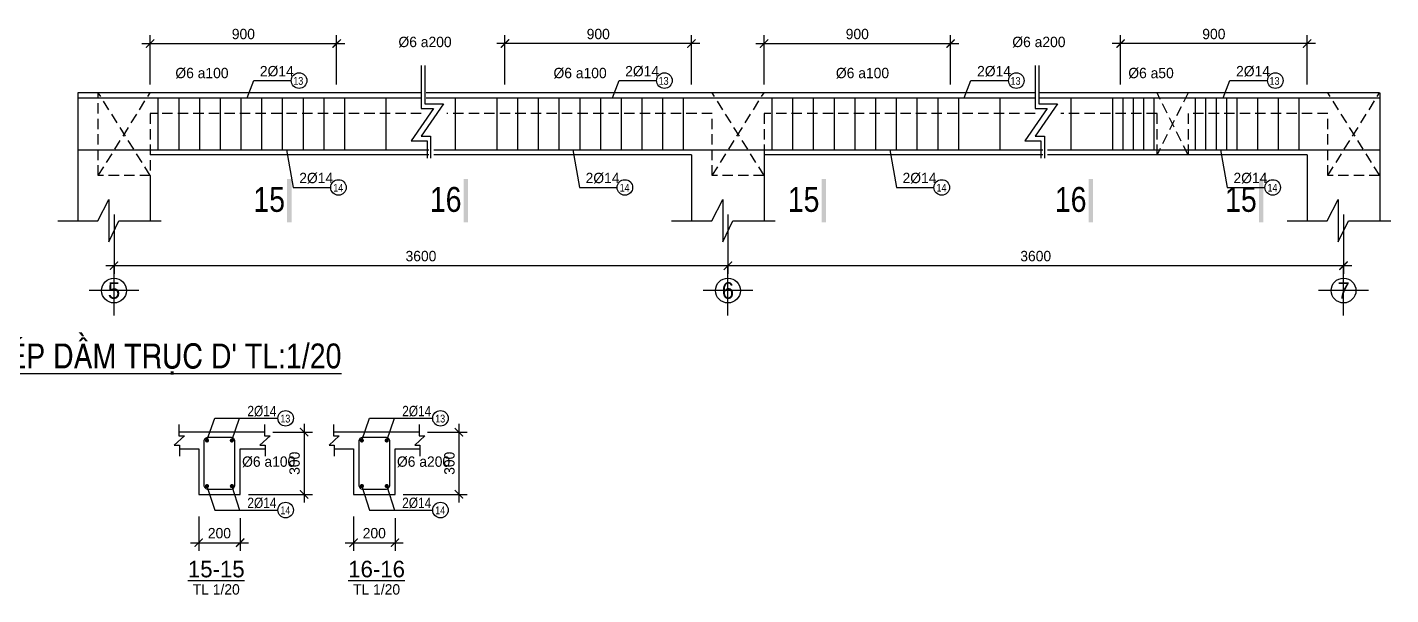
# Model space of a CAD drawing. Extents: x -317 to 4260, y -2056 to 757.
# Drawn here: x 2812.7 to 3141.7, y -1219 to -1082 of the extents above; entities that cross this region are included whole.
import ezdxf
from ezdxf.enums import TextEntityAlignment as Align

# ---------------------------------------------------------------- set-up
doc = ezdxf.new("R2010")
doc.units = 0
doc.header["$MEASUREMENT"] = 0
doc.linetypes.add('CENTER2', pattern=[1.125, 0.75, -0.125, 0.125, -0.125])
doc.linetypes.add('HIDDEN', pattern=[0.375, 0.25, -0.125])
doc.layers.get('0').update_dxf_attribs({"linetype": 'CONTINUOUS'})
doc.layers.get('DEFPOINTS').update_dxf_attribs({"linetype": 'CONTINUOUS'})
for name, color, linetype in [('cot', 8, 'CONTINUOUS'), ('DAI', 3, 'CONTINUOUS'), ('DIM', 1, 'CONTINUOUS'), ('DUT', 7, 'CENTER2'), ('MOTAAR', 1, 'CONTINUOUS'), ('TEXT', 7, 'CONTINUOUS'), ('THEP', 6, 'CONTINUOUS'), ('TU1', 9, 'CONTINUOUS'), ('TUONG', 7, 'CONTINUOUS')]:
    doc.layers.add(name, color=color, linetype=linetype)
doc.styles.add('DIM-NEW', font='VHELVCN.TTF')
doc.styles.add('style1', font='VGOUDYN.TTF')
doc.styles.add('T1', font='romans.shx')
doc.styles.add('T2', font='VTIMESN.TTF')
doc.dimstyles.new('TL20', dxfattribs={"dimtxt": 2.5, "dimasz": 2, "dimexe": 2, "dimexo": 2, "dimgap": 1, "dimtad": 1, "dimdec": 0, "dimlfac": 20, "dimzin": 0, "dimdsep": 46, "dimtxsty": 'T2', "dimblk": 'ARCHTICK', "dimcen": 2.5, "dimdle": 2, "dimclrd": 1, "dimclre": 1, "dimclrt": 2, "dimadec": 0, "dimazin": 0, "dimtfac": 1, "dimtdec": 0, "dimtix": 1, "dimtofl": 0, "dimtmove": 0, "dimatfit": 0, "dimldrblk": 'ARCHTICK', "dimfxl": 0, "dimtolj": 1, "dimtzin": 0, "dimlwd": -1, "dimlwe": -1, "dimarcsym": 0})

# ---------------------------------------------------------------- blocks, each defined once
blk = doc.blocks.new('_ARCHTICK')
at = {"color": 0, "linetype": 'ByBlock', "const_width": 0.15}
blk.add_lwpolyline([(-0.5, -0.5), (0.5, 0.5)], dxfattribs=at)
blk = doc.blocks.new('*D104')
at = {"layer": 'cot', "color": 1}
for p, q in [((2854.1, -1200.08), (2854.1, -1208.41)), ((2864.1, -1200.52), (2864.1, -1208.41)), ((2852.1, -1206.41), (2866.1, -1206.41))]:
    blk.add_line(p, q, dxfattribs=at)
at = {"layer": 'DEFPOINTS', "color": 0}
for p in [(2854.1, -1198.08), (2864.1, -1198.52), (2864.1, -1206.41)]:
    blk.add_point(p, dxfattribs=at)
at = {"layer": 'cot', "color": 1, "xscale": 2, "yscale": 2, "zscale": 2, "rotation": 180}
blk.add_blockref('_ARCHTICK', (2854.1, -1206.41), dxfattribs=at)
at = {"layer": 'cot', "color": 1, "xscale": 2, "yscale": 2, "zscale": 2}
blk.add_blockref('_ARCHTICK', (2864.1, -1206.41), dxfattribs=at)
at = {"layer": 'cot', "color": 2, "lineweight": -2, "insert": (2859.1, -1204.13), "char_height": 2.5, "attachment_point": 5, "style": 'T2'}
blk.add_mtext('\\A1;200', dxfattribs=at)
blk = doc.blocks.new('*D103')
at = {"layer": 'cot', "color": 1}
for p, q in [((2871.96, -1179.75), (2881.52, -1179.75)), ((2879.52, -1177.75), (2879.52, -1196.75)), ((2866.1, -1194.75), (2881.52, -1194.75))]:
    blk.add_line(p, q, dxfattribs=at)
at = {"layer": 'DEFPOINTS', "color": 0}
for p in [(2869.96, -1179.75), (2864.1, -1194.75), (2879.52, -1194.75)]:
    blk.add_point(p, dxfattribs=at)
at = {"layer": 'cot', "color": 1, "xscale": 2, "yscale": 2, "zscale": 2}
for p, rotation in [((2879.52, -1179.75), 90), ((2879.52, -1194.75), 270)]:
    blk.add_blockref('_ARCHTICK', p, dxfattribs=dict(at, rotation=rotation))
at = {"layer": 'cot', "color": 2, "lineweight": -2, "insert": (2877.24, -1187.25), "char_height": 2.5, "attachment_point": 5, "rotation": 90, "style": 'T2'}
blk.add_mtext('\\A1;300', dxfattribs=at)
blk = doc.blocks.new('*D102')
at = {"layer": 'DEFPOINTS', "color": 0}
for p in [(2981.77, -1125.23), (3130.29, -1125.23), (3130.29, -1139.57)]:
    blk.add_point(p, dxfattribs=at)
at = {"layer": 'TUONG', "color": 1}
for p, q in [((2981.77, -1127.23), (2981.77, -1141.57)), ((3130.29, -1127.23), (3130.29, -1141.57)), ((2979.77, -1139.57), (3132.29, -1139.57))]:
    blk.add_line(p, q, dxfattribs=at)
at = {"layer": 'TUONG', "color": 1, "xscale": 2, "yscale": 2, "zscale": 2, "rotation": 180}
blk.add_blockref('_ARCHTICK', (2981.77, -1139.57), dxfattribs=at)
at = {"layer": 'TUONG', "color": 1, "xscale": 2, "yscale": 2, "zscale": 2}
blk.add_blockref('_ARCHTICK', (3130.29, -1139.57), dxfattribs=at)
at = {"layer": 'TUONG', "color": 2, "insert": (3056.03, -1137.27), "char_height": 2.5, "attachment_point": 5, "style": 'T2'}
blk.add_mtext('\\A1;3600', dxfattribs=at)
blk = doc.blocks.new('*D101')
at = {"layer": 'DEFPOINTS', "color": 0}
for p in [(2833.67, -1125.23), (2981.77, -1125.23), (2981.77, -1139.57)]:
    blk.add_point(p, dxfattribs=at)
at = {"layer": 'TUONG', "color": 1}
for p, q in [((2833.67, -1127.23), (2833.67, -1141.57)), ((2981.77, -1127.23), (2981.77, -1141.57)), ((2831.67, -1139.57), (2983.77, -1139.57))]:
    blk.add_line(p, q, dxfattribs=at)
at = {"layer": 'TUONG', "color": 1, "xscale": 2, "yscale": 2, "zscale": 2, "rotation": 180}
blk.add_blockref('_ARCHTICK', (2833.67, -1139.57), dxfattribs=at)
at = {"layer": 'TUONG', "color": 1, "xscale": 2, "yscale": 2, "zscale": 2}
blk.add_blockref('_ARCHTICK', (2981.77, -1139.57), dxfattribs=at)
at = {"layer": 'TUONG', "color": 2, "insert": (2907.72, -1137.27), "char_height": 2.5, "attachment_point": 5, "style": 'T2'}
blk.add_mtext('\\A1;3600', dxfattribs=at)
blk = doc.blocks.new('*D98')
at = {"layer": 'DEFPOINTS', "color": 0}
for p in [(3076.51, -1085.98), (3076.51, -1097.85), (3121.51, -1097.85)]:
    blk.add_point(p, dxfattribs=at)
at = {"layer": 'TUONG', "color": 1}
for p, q in [((3076.51, -1095.85), (3076.51, -1083.98)), ((3121.51, -1095.85), (3121.51, -1083.98)), ((3123.51, -1085.98), (3074.51, -1085.98))]:
    blk.add_line(p, q, dxfattribs=at)
at = {"layer": 'TUONG', "color": 1, "xscale": 2, "yscale": 2, "zscale": 2, "rotation": 180}
blk.add_blockref('_ARCHTICK', (3076.51, -1085.98), dxfattribs=at)
at = {"layer": 'TUONG', "color": 1, "xscale": 2, "yscale": 2, "zscale": 2}
blk.add_blockref('_ARCHTICK', (3121.51, -1085.98), dxfattribs=at)
at = {"layer": 'TUONG', "color": 2, "insert": (3099.01, -1083.69), "char_height": 2.5, "attachment_point": 5, "style": 'T2'}
blk.add_mtext('\\A1;900', dxfattribs=at)
blk = doc.blocks.new('*D97')
at = {"layer": 'DEFPOINTS', "color": 0}
for p in [(3035.49, -1085.98), (2990.49, -1097.85), (3035.49, -1097.85)]:
    blk.add_point(p, dxfattribs=at)
at = {"layer": 'TUONG', "color": 1}
for p, q in [((2990.49, -1095.85), (2990.49, -1083.98)), ((3035.49, -1095.85), (3035.49, -1083.98)), ((2988.49, -1085.98), (3037.49, -1085.98))]:
    blk.add_line(p, q, dxfattribs=at)
at = {"layer": 'TUONG', "color": 1, "xscale": 2, "yscale": 2, "zscale": 2, "rotation": 180}
blk.add_blockref('_ARCHTICK', (2990.49, -1085.98), dxfattribs=at)
at = {"layer": 'TUONG', "color": 1, "xscale": 2, "yscale": 2, "zscale": 2}
blk.add_blockref('_ARCHTICK', (3035.49, -1085.98), dxfattribs=at)
at = {"layer": 'TUONG', "color": 2, "insert": (3012.99, -1083.69), "char_height": 2.5, "attachment_point": 5, "style": 'T2'}
blk.add_mtext('\\A1;900', dxfattribs=at)
blk = doc.blocks.new('*D96')
at = {"layer": 'DEFPOINTS', "color": 0}
for p in [(2927.99, -1085.98), (2927.99, -1097.85), (2972.99, -1097.85)]:
    blk.add_point(p, dxfattribs=at)
at = {"layer": 'TUONG', "color": 1}
for p, q in [((2927.99, -1095.85), (2927.99, -1083.98)), ((2972.99, -1095.85), (2972.99, -1083.98)), ((2974.99, -1085.98), (2925.99, -1085.98))]:
    blk.add_line(p, q, dxfattribs=at)
at = {"layer": 'TUONG', "color": 1, "xscale": 2, "yscale": 2, "zscale": 2, "rotation": 180}
blk.add_blockref('_ARCHTICK', (2927.99, -1085.98), dxfattribs=at)
at = {"layer": 'TUONG', "color": 1, "xscale": 2, "yscale": 2, "zscale": 2}
blk.add_blockref('_ARCHTICK', (2972.99, -1085.98), dxfattribs=at)
at = {"layer": 'TUONG', "color": 2, "insert": (2950.49, -1083.69), "char_height": 2.5, "attachment_point": 5, "style": 'T2'}
blk.add_mtext('\\A1;900', dxfattribs=at)
blk = doc.blocks.new('*D95')
at = {"layer": 'DEFPOINTS', "color": 0}
for p in [(2887.38, -1085.98), (2842.38, -1097.85), (2887.38, -1097.85)]:
    blk.add_point(p, dxfattribs=at)
at = {"layer": 'TUONG', "color": 1}
for p, q in [((2842.38, -1095.85), (2842.38, -1083.98)), ((2887.38, -1095.85), (2887.38, -1083.98)), ((2840.38, -1085.98), (2889.38, -1085.98))]:
    blk.add_line(p, q, dxfattribs=at)
at = {"layer": 'TUONG', "color": 1, "xscale": 2, "yscale": 2, "zscale": 2, "rotation": 180}
blk.add_blockref('_ARCHTICK', (2842.38, -1085.98), dxfattribs=at)
at = {"layer": 'TUONG', "color": 1, "xscale": 2, "yscale": 2, "zscale": 2}
blk.add_blockref('_ARCHTICK', (2887.38, -1085.98), dxfattribs=at)
at = {"layer": 'TUONG', "color": 2, "insert": (2864.88, -1083.69), "char_height": 2.5, "attachment_point": 5, "style": 'T2'}
blk.add_mtext('\\A1;900', dxfattribs=at)
blk = doc.blocks.new('truc2')
at = {"layer": 'MOTAAR'}
for p, q in [((0, -15), (0, 0)), ((7.5, -7.5), (-7.5, -7.5))]:
    blk.add_line(p, q, dxfattribs=at)
blk.add_lwpolyline([(0, -3.5), (0, -1.84)], dxfattribs=at)
blk.add_circle((0, -7.5), 3.75, dxfattribs=at)
at = {"layer": 'TEXT', "style": 'T2'}
blk.add_attdef('1', text='', height=5, dxfattribs=at).set_placement((0, -7.5), align=Align.MIDDLE_CENTER)
blk = doc.blocks.new('*D112')
at = {"layer": 'cot', "color": 1}
for p, q in [((2909.31, -1179.75), (2918.88, -1179.75)), ((2916.88, -1177.75), (2916.88, -1196.75)), ((2903.46, -1194.75), (2918.88, -1194.75))]:
    blk.add_line(p, q, dxfattribs=at)
at = {"layer": 'DEFPOINTS', "color": 0}
for p in [(2907.31, -1179.75), (2901.46, -1194.75), (2916.88, -1194.75)]:
    blk.add_point(p, dxfattribs=at)
at = {"layer": 'cot', "color": 1, "xscale": 2, "yscale": 2, "zscale": 2}
for p, rotation in [((2916.88, -1179.75), 90), ((2916.88, -1194.75), 270)]:
    blk.add_blockref('_ARCHTICK', p, dxfattribs=dict(at, rotation=rotation))
at = {"layer": 'cot', "color": 2, "lineweight": -2, "insert": (2914.6, -1187.25), "char_height": 2.5, "attachment_point": 5, "rotation": 90, "style": 'T2'}
blk.add_mtext('\\A1;300', dxfattribs=at)
blk = doc.blocks.new('*D111')
at = {"layer": 'cot', "color": 1}
for p, q in [((2891.46, -1200.08), (2891.46, -1208.41)), ((2901.46, -1200.52), (2901.46, -1208.41)), ((2889.46, -1206.41), (2903.46, -1206.41))]:
    blk.add_line(p, q, dxfattribs=at)
at = {"layer": 'DEFPOINTS', "color": 0}
for p in [(2891.46, -1198.08), (2901.46, -1198.52), (2901.46, -1206.41)]:
    blk.add_point(p, dxfattribs=at)
at = {"layer": 'cot', "color": 1, "xscale": 2, "yscale": 2, "zscale": 2, "rotation": 180}
blk.add_blockref('_ARCHTICK', (2891.46, -1206.41), dxfattribs=at)
at = {"layer": 'cot', "color": 1, "xscale": 2, "yscale": 2, "zscale": 2}
blk.add_blockref('_ARCHTICK', (2901.46, -1206.41), dxfattribs=at)
at = {"layer": 'cot', "color": 2, "lineweight": -2, "insert": (2896.46, -1204.13), "char_height": 2.5, "attachment_point": 5, "style": 'T2'}
blk.add_mtext('\\A1;200', dxfattribs=at)

msp = doc.modelspace()

# ---------------------------------------------------------------- linework, layer by layer
at = {"layer": 'cot', "lineweight": -2, "ltscale": 10}
for points in [[(2856.101, -1181.751), (2857.979, -1176.403), (2873.194, -1176.403)], [(2862.101, -1181.751), (2863.979, -1176.403)], [(2893.459, -1181.751), (2895.337, -1176.403), (2910.551, -1176.403)], [(2899.459, -1181.751), (2901.337, -1176.403)], [(2856.101, -1192.751), (2857.979, -1198.546), (2873.194, -1198.546)], [(2862.101, -1192.751), (2863.979, -1198.546)], [(2893.459, -1192.751), (2895.337, -1198.546), (2910.551, -1198.546)], [(2899.459, -1192.751), (2901.337, -1198.546)]]:
    msp.add_lwpolyline(points, dxfattribs=at)
at = {"layer": 'DAI'}
for p, q in [((2844.35, -1111.605), (2844.35, -1099.105)), ((2849.35, -1111.605), (2849.35, -1099.105)), ((2854.35, -1111.605), (2854.35, -1099.105)), ((2859.35, -1111.605), (2859.35, -1099.105)), ((2864.35, -1111.605), (2864.35, -1099.105)), ((2869.35, -1111.605), (2869.35, -1099.105)), ((2874.35, -1111.605), (2874.35, -1099.105)), ((2879.35, -1111.605), (2879.35, -1099.105)), ((2884.35, -1111.605), (2884.35, -1099.105)), ((2889.35, -1111.605), (2889.35, -1099.105)), ((2899.35, -1111.605), (2899.35, -1099.105)), ((2916.089, -1111.605), (2916.089, -1099.105)), ((2926.089, -1111.605), (2926.089, -1099.105)), ((2931.089, -1111.605), (2931.089, -1099.105)), ((2936.089, -1111.605), (2936.089, -1099.105)), ((2941.089, -1111.605), (2941.089, -1099.105)), ((2946.089, -1111.605), (2946.089, -1099.105)), ((2951.089, -1111.605), (2951.089, -1099.105)), ((2956.089, -1111.605), (2956.089, -1099.105)), ((2961.089, -1111.605), (2961.089, -1099.105)), ((2966.089, -1111.605), (2966.089, -1099.105)), ((2971.089, -1111.605), (2971.089, -1099.105)), ((2992.458, -1111.605), (2992.458, -1099.105)), ((2997.458, -1111.605), (2997.458, -1099.105)), ((3002.458, -1111.605), (3002.458, -1099.105)), ((3007.458, -1111.605), (3007.458, -1099.105)), ((3012.458, -1111.605), (3012.458, -1099.105)), ((3017.458, -1111.605), (3017.458, -1099.105)), ((3022.458, -1111.605), (3022.458, -1099.105)), ((3027.458, -1111.605), (3027.458, -1099.105)), ((3032.458, -1111.605), (3032.458, -1099.105)), ((3037.458, -1111.605), (3037.458, -1099.105)), ((3047.458, -1111.605), (3047.458, -1099.105)), ((3064.61, -1111.605), (3064.61, -1099.105)), ((3074.61, -1111.605), (3074.61, -1099.105)), ((3077.11, -1111.605), (3077.11, -1099.105)), ((3079.61, -1111.605), (3079.61, -1099.105)), ((3082.11, -1111.605), (3082.11, -1099.105)), ((3084.61, -1111.605), (3084.61, -1099.105)), ((3094.61, -1111.605), (3094.61, -1099.105)), ((3097.11, -1111.605), (3097.11, -1099.105)), ((3099.61, -1111.605), (3099.61, -1099.105)), ((3102.11, -1111.605), (3102.11, -1099.105)), ((3104.61, -1111.605), (3104.61, -1099.105)), ((3109.61, -1111.605), (3109.61, -1099.105)), ((3114.61, -1111.605), (3114.61, -1099.105)), ((3119.61, -1111.605), (3119.61, -1099.105))]:
    msp.add_line(p, q, dxfattribs=at)
for points in [[(2862.851, -1182.001, 0.4142136), (2861.851, -1181.001), (2856.351, -1181.001, 0.4142136), (2855.351, -1182.001), (2855.351, -1192.501, 0.4142136), (2856.351, -1193.501), (2861.851, -1193.501, 0.4142136), (2862.851, -1192.501)], [(2900.209, -1182.001, 0.4142136), (2899.209, -1181.001), (2893.709, -1181.001, 0.4142136), (2892.709, -1182.001), (2892.709, -1192.501, 0.4142136), (2893.709, -1193.501), (2899.209, -1193.501, 0.4142136), (2900.209, -1192.501)]]:
    msp.add_lwpolyline(points, format="xyb", close=True, dxfattribs=at)
at = {"layer": 'DUT', "linetype": 'HIDDEN', "ltscale": 10}
for p, q in [((2842.416, -1117.855), (2829.878, -1097.855)), ((2829.878, -1117.855), (2842.378, -1097.855)), ((2990.523, -1117.855), (2977.986, -1097.855)), ((2977.986, -1117.855), (2990.486, -1097.855)), ((3092.794, -1112.855), (3085.294, -1097.855)), ((3092.794, -1097.855), (3085.294, -1112.855)), ((3139.044, -1117.855), (3126.506, -1097.855)), ((3126.506, -1117.855), (3139.006, -1097.855))]:
    msp.add_line(p, q, dxfattribs=at)
for points in [[(2907.804, -1102.855), (2842.378, -1102.855), (2842.378, -1117.855), (2829.878, -1117.855), (2829.878, -1097.855), (2829.878, -1097.855)], [(3055.897, -1102.855), (2990.486, -1102.855), (2990.486, -1117.855), (2977.986, -1117.855), (2977.986, -1102.855), (2913.978, -1102.855)], [(3139.006, -1117.855), (3139.006, -1117.855), (3126.506, -1117.855), (3126.506, -1102.855), (3092.794, -1102.855), (3092.794, -1112.855), (3085.294, -1112.855), (3085.294, -1102.855), (3062.072, -1102.855)]]:
    msp.add_lwpolyline(points, dxfattribs=at)
at = {"layer": 'TEXT', "ltscale": 10}
for points in [[(2875.438, -1129.129), (2876.488, -1129.129), (2875.438, -1118.629), (2876.488, -1118.629)], [(2918.017, -1129.129), (2919.067, -1129.129), (2918.017, -1118.629), (2919.067, -1118.629)], [(3004.374, -1129.129), (3005.424, -1129.129), (3004.374, -1118.629), (3005.424, -1118.629)], [(3068.798, -1129.129), (3069.848, -1129.129), (3068.798, -1118.629), (3069.848, -1118.629)], [(3109.868, -1129.129), (3110.918, -1129.129), (3109.868, -1118.629), (3110.918, -1118.629)]]:
    msp.add_trace(points, dxfattribs=at)
at = {"layer": 'THEP', "ltscale": 10}
for points in [[(2824.916, -1099.105), (2907.804, -1099.105)], [(2908.95, -1099.105), (3055.897, -1099.105)], [(3057.044, -1099.105), (3107.078, -1099.105)], [(3107.078, -1099.105), (3139.006, -1099.105)], [(2824.916, -1111.605), (2909.645, -1111.605)], [(2910.792, -1111.605), (3057.739, -1111.605)], [(3058.886, -1111.605), (3139.006, -1111.605)]]:
    msp.add_lwpolyline(points, dxfattribs=at)
at = {"layer": 'THEP', "const_width": 0.5}
for points in [[(2855.851, -1181.751, 1), (2856.351, -1181.751, 1)], [(2862.351, -1181.751, -1), (2861.851, -1181.751, -1)], [(2893.209, -1181.751, 1), (2893.709, -1181.751, 1)], [(2899.709, -1181.751, -1), (2899.209, -1181.751, -1)], [(2855.851, -1192.751, -1), (2856.351, -1192.751, -1)], [(2862.351, -1192.751, 1), (2861.851, -1192.751, 1)], [(2893.209, -1192.751, -1), (2893.709, -1192.751, -1)], [(2899.709, -1192.751, 1), (2899.209, -1192.751, 1)]]:
    msp.add_lwpolyline(points, format="xyb", close=True, dxfattribs=at)
at = {"layer": 'TU1', "lineweight": -2, "ltscale": 10}
for points in [[(2865.752, -1099.105), (2867.368, -1094.915), (2876.443, -1094.915)], [(2953.89, -1099.105), (2955.506, -1094.915), (2964.581, -1094.915)], [(3038.79, -1099.105), (3040.406, -1094.915), (3049.482, -1094.915)], [(3101.272, -1099.105), (3102.888, -1094.915), (3111.964, -1094.915)], [(2875.258, -1111.605), (2876.874, -1120.696), (2885.949, -1120.696)], [(2944.341, -1111.605), (2945.957, -1120.696), (2955.032, -1120.696)], [(3020.8, -1111.605), (3022.416, -1120.696), (3031.491, -1120.696)], [(3100.636, -1111.605), (3102.252, -1120.696), (3111.327, -1120.696)]]:
    msp.add_lwpolyline(points, dxfattribs=at)
at = {"layer": 'TU1'}
for points in [[(2849.293, -1177.877), (2849.293, -1180.595), (2850.653, -1180.595), (2848.186, -1182.85), (2849.449, -1182.85), (2849.449, -1185.563)], [(2869.955, -1177.877), (2869.955, -1180.595), (2871.316, -1180.595), (2868.849, -1182.85), (2870.111, -1182.85), (2870.111, -1185.563)], [(2886.65, -1177.877), (2886.65, -1180.595), (2888.01, -1180.595), (2885.544, -1182.85), (2886.806, -1182.85), (2886.806, -1185.563)], [(2907.313, -1177.877), (2907.313, -1180.595), (2908.673, -1180.595), (2906.206, -1182.85), (2907.469, -1182.85), (2907.469, -1185.563)]]:
    msp.add_lwpolyline(points, dxfattribs=at)
at = {"layer": 'TU1', "ltscale": 10}
for centre in [(2878.318, -1094.915), (2966.456, -1094.915), (3051.357, -1094.915), (3113.839, -1094.915), (2887.824, -1120.696), (2956.907, -1120.696), (3033.366, -1120.696), (3113.202, -1120.696), (2875.069, -1176.403), (2912.426, -1176.403), (2875.069, -1198.546), (2912.426, -1198.546)]:
    msp.add_circle(centre, 1.875, dxfattribs=at)
at = {"layer": 'TUONG'}
for p, q in [((2824.916, -1097.855), (2824.916, -1128.72)), ((2907.804, -1097.855), (2824.916, -1097.855)), ((3055.897, -1097.855), (2908.95, -1097.855)), ((3139.006, -1097.855), (3057.044, -1097.855)), ((3139.044, -1097.855), (3139.044, -1128.72)), ((2909.645, -1112.855), (2842.416, -1112.855)), ((2973.023, -1112.855), (2910.792, -1112.855)), ((2973.023, -1112.855), (2973.023, -1128.72)), ((2990.523, -1112.855), (2990.523, -1128.72)), ((3057.739, -1112.855), (2990.523, -1112.855)), ((3121.544, -1112.855), (3058.886, -1112.855)), ((3121.544, -1112.855), (3121.544, -1128.72)), ((2842.416, -1117.855), (2842.416, -1128.72))]:
    msp.add_line(p, q, dxfattribs=at)
for points in [[(2907.804, -1091.269), (2907.804, -1101.659), (2910.74, -1101.659), (2905.335, -1109.411), (2909.185, -1109.411), (2909.185, -1113.601)], [(2908.664, -1091.269), (2908.664, -1100.534), (2913.181, -1100.534), (2907.776, -1108.286), (2910.045, -1108.286), (2910.045, -1113.601)], [(3055.897, -1091.269), (3055.897, -1101.659), (3058.834, -1101.659), (3053.429, -1109.411), (3057.279, -1109.411), (3057.279, -1113.601)], [(3056.757, -1091.269), (3056.757, -1100.534), (3061.275, -1100.534), (3055.87, -1108.286), (3058.139, -1108.286), (3058.139, -1113.601)], [(2820.082, -1128.72), (2829.75, -1128.72), (2832.405, -1123.637), (2832.405, -1133.802), (2834.84, -1128.72), (2845.052, -1128.72)], [(2968.189, -1128.72), (2977.857, -1128.72), (2980.513, -1123.637), (2980.513, -1133.802), (2982.947, -1128.72), (2993.16, -1128.72)], [(3116.71, -1128.72), (3126.378, -1128.72), (3129.034, -1123.637), (3129.034, -1133.802), (3131.468, -1128.72), (3141.68, -1128.72)], [(2869.955, -1179.751), (2849.293, -1179.751)], [(2907.313, -1179.751), (2886.65, -1179.751)], [(2849.488, -1183.751), (2854.101, -1183.751), (2854.101, -1194.751), (2864.101, -1194.751), (2864.101, -1183.751), (2870.15, -1183.751)], [(2886.845, -1183.751), (2891.459, -1183.751), (2891.459, -1194.751), (2901.459, -1194.751), (2901.459, -1183.751), (2907.508, -1183.751)]]:
    msp.add_lwpolyline(points, dxfattribs=at)

# ---------------------------------------------------------------- block references
at = {"layer": 'DIM', "ltscale": 10, "xscale": 0.8000000000000002, "yscale": 0.8000000000000002, "zscale": 0.8000000000000002}
for p, values in [((2833.666, -1139.567), {'1': '5'}), ((2981.773, -1139.567), {'1': '6'}), ((3130.294, -1139.567), {'1': '7'})]:
    msp.add_blockref('truc2', p, dxfattribs=at).add_auto_attribs(values)

# ---------------------------------------------------------------- texts
at = {"layer": 'TEXT', "ltscale": 10}
for s, height, style, p in [('%%2546 a200', 2.5, 'style1', (2902.291, -1086.837)), ('%%2546 a200', 2.5, 'style1', (3050.385, -1086.837)), ('%%2546 a100', 2.5, 'style1', (2848.472, -1094.337)), ('2%%25414', 2.5, 'style1', (2868.854, -1093.884)), ('%%2546 a100', 2.5, 'style1', (2939.695, -1094.337)), ('2%%25414', 2.5, 'style1', (2956.991, -1093.884)), ('%%2546 a100', 2.5, 'style1', (3007.832, -1094.337)), ('2%%25414', 2.5, 'style1', (3041.892, -1093.884)), ('%%2546 a50', 2.5, 'style1', (3078.368, -1094.337)), ('2%%25414', 2.5, 'style1', (3104.374, -1093.884)), ('13', 1.875, 'DIM-NEW', (2876.931, -1095.922)), ('13', 1.875, 'DIM-NEW', (2965.069, -1095.922)), ('13', 1.875, 'DIM-NEW', (3049.97, -1095.922)), ('13', 1.875, 'DIM-NEW', (3112.452, -1095.922)), ('2%%25414', 2.5, 'style1', (2878.359, -1119.665)), ('2%%25414', 2.5, 'style1', (2947.443, -1119.665)), ('2%%25414', 2.5, 'style1', (3023.901, -1119.665)), ('2%%25414', 2.5, 'style1', (3103.738, -1119.665)), ('15', 6, 'DIM-NEW', (2867.279, -1126.587)), ('14', 1.875, 'DIM-NEW', (2886.573, -1121.703)), ('16', 6, 'DIM-NEW', (2909.858, -1126.587)), ('14', 1.875, 'DIM-NEW', (2955.657, -1121.703)), ('15', 6, 'DIM-NEW', (2996.215, -1126.587)), ('14', 1.875, 'DIM-NEW', (3032.115, -1121.703)), ('16', 6, 'DIM-NEW', (3060.639, -1126.587)), ('15', 6, 'DIM-NEW', (3101.709, -1126.587)), ('14', 1.875, 'DIM-NEW', (3111.952, -1121.703)), ('13', 1.875, 'DIM-NEW', (2873.803, -1177.41)), ('13', 1.875, 'DIM-NEW', (2911.161, -1177.41)), ('%%2546 a100', 2.5, 'style1', (2864.573, -1188.099)), ('%%2546 a200', 2.5, 'style1', (2901.93, -1188.099)), ('14', 1.875, 'DIM-NEW', (2873.803, -1199.552)), ('14', 1.875, 'DIM-NEW', (2911.161, -1199.552))]:
    msp.add_text(s, height=height, dxfattribs=dict(at, style=style)).set_placement(p)
at = {"layer": 'TEXT', "style": 'DIM-NEW'}
msp.add_text("%%UMAËT CAÉT BOÁ TRÍ THEÙP DAÀM TRUÏC D' TL:1/20", height=6, dxfattribs=at).set_placement((2741.979, -1164.353))
for p in [(2865.842, -1175.903), (2903.199, -1175.903), (2865.842, -1198.046), (2903.199, -1198.046)]:
    e = msp.add_text('2%%25414', height=2.5, dxfattribs=at)
    e.set_placement(p)
    e.dxf.unprotected_set("ltscale", 0)
at = {"layer": 'TEXT', "char_height": 4, "width": 18.66667, "attachment_point": 5, "line_spacing_factor": 0.85, "style": 'T1'}
for s, insert in [('{\\fVNI-Aptima|b0|i0|c0|p2;\\L15-15\\P\\H0.625x;\\lTL 1/20}', (2858.335, -1214.87)), ('{\\fVNI-Aptima|b0|i0|c0|p2;\\L16-16\\P\\H0.625x;\\lTL 1/20}', (2897.015, -1214.87))]:
    msp.add_mtext(s, dxfattribs=dict(at, insert=insert))

# ---------------------------------------------------------------- dimensions: what is measured, and where the dimension line sits
at = {"layer": 'cot', "lineweight": -2, "ltscale": 10}
for base, p1, p2, picture, middle in [((2879.519, -1194.751), (2869.955, -1179.751), (2864.101, -1194.751), '*D103', (2877.24, -1187.251)), ((2916.877, -1194.751), (2907.313, -1179.751), (2901.459, -1194.751), '*D112', (2914.597, -1187.251))]:
    dim = msp.add_linear_dim(base=base, p1=p1, p2=p2, angle=90, dimstyle='TL20', dxfattribs=at)
    dim.commit()
    dim.dimension.update_dxf_attribs({"geometry": picture, "text_midpoint": middle})
for base, p1, p2, picture, middle in [((2864.101, -1206.406), (2854.101, -1198.076), (2864.101, -1198.522), '*D104', (2859.101, -1204.126)), ((2901.459, -1206.406), (2891.459, -1198.076), (2901.459, -1198.522), '*D111', (2896.459, -1204.126))]:
    dim = msp.add_linear_dim(base=base, p1=p1, p2=p2, dimstyle='TL20', dxfattribs=at)
    dim.commit()
    dim.dimension.update_dxf_attribs({"geometry": picture, "text_midpoint": middle})
at = {"layer": 'TUONG'}
for base, p1, p2, picture, middle in [((2887.378, -1085.983), (2842.378, -1097.855), (2887.378, -1097.855), '*D95', (2864.878, -1083.688)), ((3035.486, -1085.983), (2990.486, -1097.855), (3035.486, -1097.855), '*D97', (3012.986, -1083.688))]:
    dim = msp.add_linear_dim(base=base, p1=p1, p2=p2, dimstyle='TL20', dxfattribs=at)
    dim.commit()
    dim.dimension.update_dxf_attribs({"geometry": picture, "text_midpoint": middle})
for base, p1, p2, picture, middle in [((2927.986, -1085.983), (2972.986, -1097.855), (2927.986, -1097.855), '*D96', (2950.486, -1083.688)), ((3076.506, -1085.983), (3121.506, -1097.855), (3076.506, -1097.855), '*D98', (3099.006, -1083.688))]:
    dim = msp.add_linear_dim(base=base, p1=p1, p2=p2, angle=180, dimstyle='TL20', dxfattribs=at)
    dim.commit()
    dim.dimension.update_dxf_attribs({"geometry": picture, "text_midpoint": middle})
for base, p1, p2, picture, middle in [((2981.773, -1139.567), (2833.666, -1125.235), (2981.773, -1125.235), '*D101', (2907.72, -1137.273)), ((3130.294, -1139.567), (2981.773, -1125.235), (3130.294, -1125.235), '*D102', (3056.034, -1137.273))]:
    dim = msp.add_linear_dim(base=base, p1=p1, p2=p2, text='3600', dimstyle='TL20', override={"dimtmove": 1}, dxfattribs=at)
    dim.commit()
    dim.dimension.update_dxf_attribs({"geometry": picture, "text_midpoint": middle})

doc.saveas('drawing.dxf')
